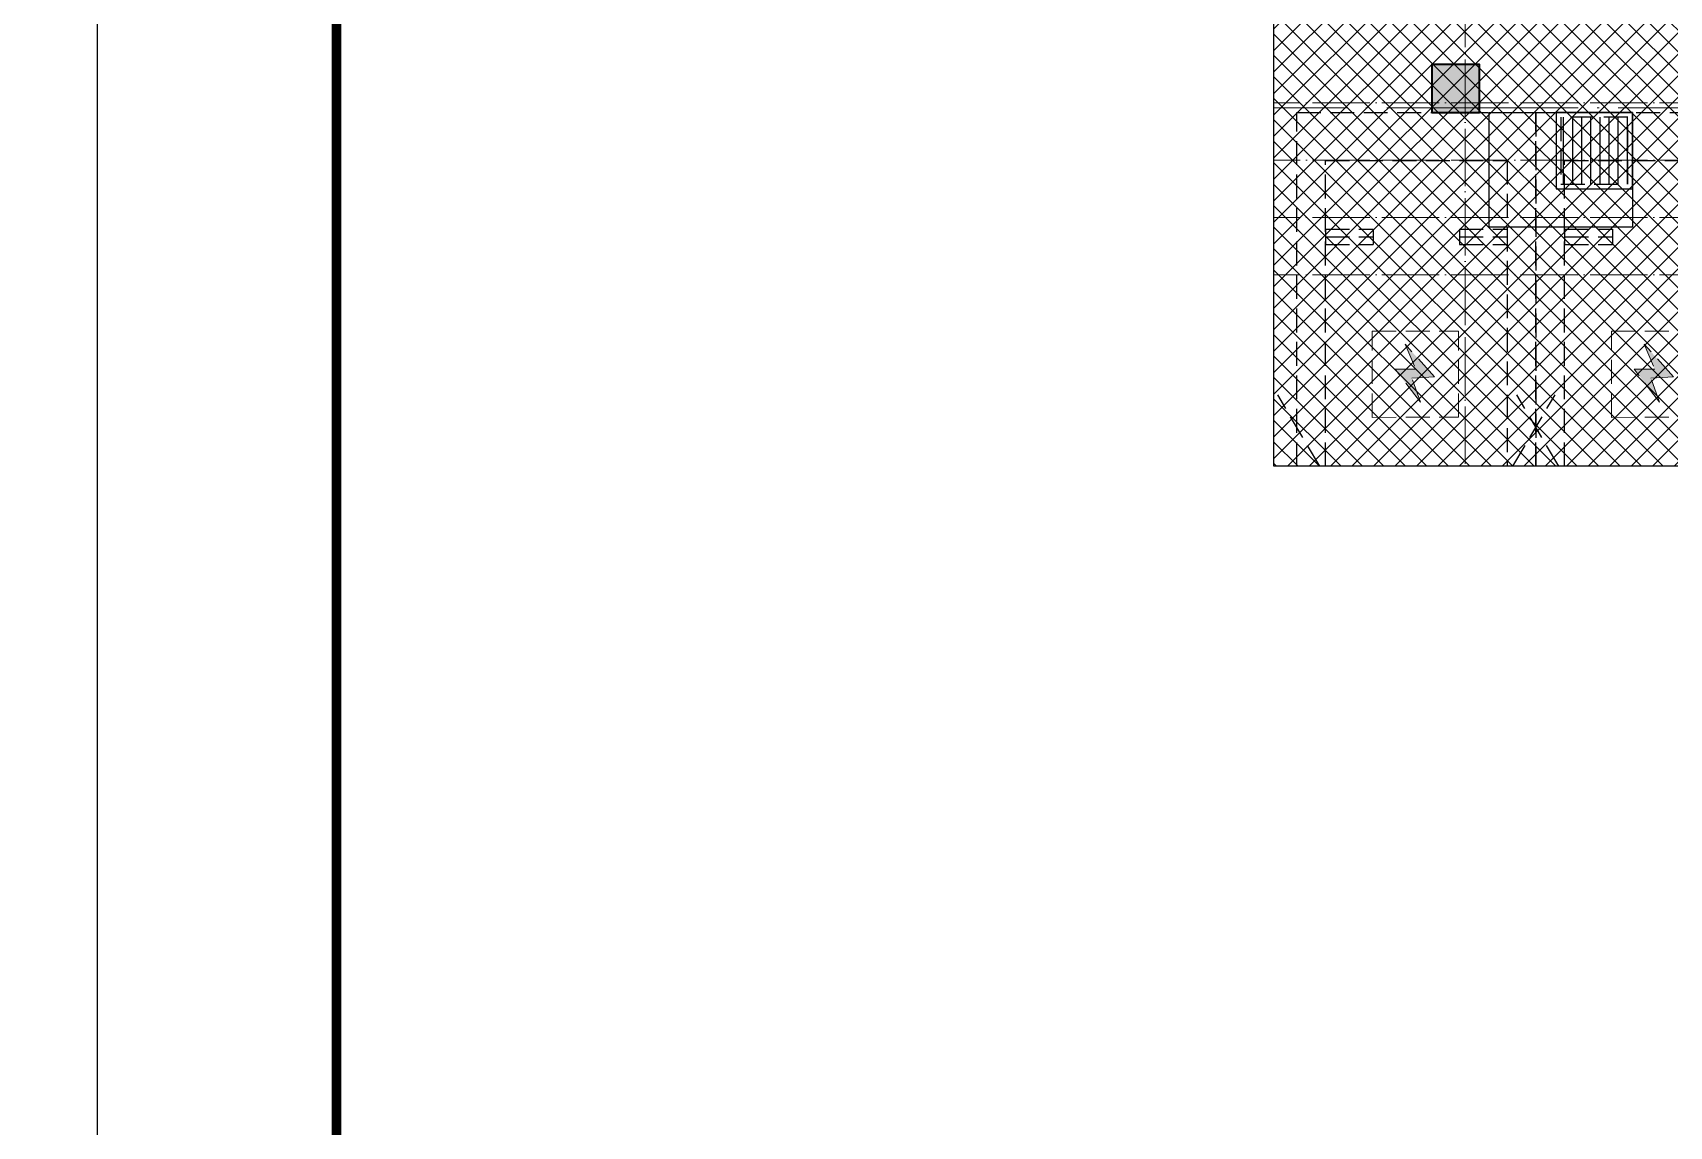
# Model space of a CAD drawing. Extents: x -518115 to 389031, y -231062 to 1628073.
# Drawn here: x -1663 to 15451, y 730730 to 742162 of the extents above; entities that cross this region are included whole.
import ezdxf
from ezdxf.xclip import XClip

# ---------------------------------------------------------------- set-up
doc = ezdxf.new("R2010")
doc.units = 0
doc.header["$LTSCALE"] = 1000
doc.header["$MEASUREMENT"] = 0
doc.header["$XCLIPFRAME"] = 0
for name, pattern in [('5、6、7#楼参照$0$DASH', [0.35, 0.25, -0.1]), ('DASH', [0.35, 0.25, -0.1]), ('DOTE', [2.4200000000000004, 2, -0.2, 0.02, -0.2])]:
    doc.linetypes.add(name, pattern=pattern)
for name, color, linetype in [('0-R集水坑', 191, 'Continuous'), ('HS-A-停车位（标准）', 9, 'Continuous'), ('图框', 140, 'Continuous')]:
    doc.layers.add(name, color=color, linetype=linetype)
for name, color, linetype, lineweight in [('AE-PARKING', 70, '5、6、7#楼参照$0$DASH', 13), ('DOTE', 19, 'DOTE', 9), ('填充', 251, 'Continuous', 5), ('砼柱', 2, 'Continuous', 35)]:
    doc.layers.add(name, color=color, linetype=linetype, lineweight=lineweight)
doc.layers.add('yichutu', color=7, linetype='Continuous', true_color=0xffffff, plot=False)

# ---------------------------------------------------------------- blocks, each defined once
blk = doc.blocks.new('A$C27F3146B')
at = {"layer": '填充'}
h = blk.add_hatch(dxfattribs=at)
h.set_pattern_fill('ANSI37', color=196, scale=100, style=0)
h.set_pattern_definition([(45, (794705.0482087337, -474761.836884725), (-112.2532015133644, 112.2532015133644), []), (135, (794705.0482087337, -474761.836884725), (-112.2532015133644, -112.2532015133644), [])])
h.paths.add_polyline_path([(-78047.84475281695, 55598.90015378612), (-78047.85200551234, 57298.90015371813), (-82397.59764430451, 57298.88886980753), (-82397.57740098215, 55848.72669994313), (-84897.74149149947, 55848.69179927575), (-84897.31819881557, 52948.48577278893), (-86997.40124058141, 52948.49894836586), (-86997.40124164626, 48098.93467437138), (-82247.59509259823, 48098.93467553495), (-82247.59469583607, 47398.67218604649), (-77347.6586801185, 47398.74348848069), (-77347.65639086242, 49448.75700905488), (-76947.70231039904, 49448.5724530851), (-76947.70459957013, 51298.82272938214), (-79397.59098087589, 51298.91482383938), (-79397.58403470763, 55598.9001538108)], flags=16)
h.paths.add_polyline_path([(-95397.5944704545, 60198.66328091751), (-41397.60760291317, 60198.66328091751), (-41397.60760291317, 40698.66328209429), (-95397.5944704545, 40698.66328209429)])
h.paths.add_polyline_path([(-53797.84047504084, 56449.04526330455), (-53797.84153436753, 57347.78367693926), (-58647.13931421598, 57349.5562753409), (-58647.14119221899, 55599.06377967045), (-57397.40287573857, 55599.06377969723), (-57397.54966125952, 51398.92680933018), (-61997.54312509682, 51398.92534992861), (-61997.54097755975, 48098.93429520761), (-57247.5488927199, 48098.93429536722), (-57247.54889756569, 47398.66799896699), (-54547.54889650829, 47398.66799897735), (-54547.5488965119, 49448.67160967493), (-51347.57692765247, 49448.65619971009), (-51347.56376758742, 53748.67191079649), (-51847.51493034093, 53748.65746757895), (-51847.52167625376, 56448.99989374139)], flags=16)
at = {"layer": '填充', "color": 196}
blk.add_lwpolyline([(-95397.5944704545, 60198.66328091751), (-41397.60760291317, 60198.66328091751), (-41397.60760291317, 40698.66328209429), (-95397.5944704545, 40698.66328209429)], close=True, dxfattribs=at)
blk = doc.blocks.new('充电车位')
at = {"layer": 'AE-PARKING', "linetype": 'ByBlock'}
h = blk.add_hatch(color=1, dxfattribs=at)
h.dxf.hatch_style = 1
h.paths.add_polyline_path([(-1007586.192309124, -1042637.750552036), (-1007473.70691881, -1042375.484842397), (-1007689.223537753, -1042375.484842405), (-1007425.007632948, -1042030.478523538), (-1007514.574478829, -1042281.719792634), (-1007278.962196556, -1042297.991757713)])
at = {"layer": 'AE-PARKING', "color": 1}
for p, q in [((-1007928.602682202, -1041872.947363779), (-1007028.602682206, -1041872.947363779)), ((-1007928.602682199, -1041872.947363779), (-1007928.602682201, -1042772.947363771)), ((-1007028.602682203, -1041872.947363779), (-1007028.602682201, -1042772.947363771)), ((-1007928.602682204, -1042772.947363771), (-1007028.602682201, -1042772.947363771))]:
    blk.add_line(p, q, dxfattribs=at)
at = {"layer": 'AE-PARKING', "color": 1, "linetype": 'ByBlock'}
for p, q in [((-1007425.007632948, -1042030.478523538), (-1007689.223537753, -1042375.484842405)), ((-1007425.007632948, -1042030.478523538), (-1007514.574478829, -1042281.719792634)), ((-1007689.223537753, -1042375.484842405), (-1007473.70691881, -1042375.484842397)), ((-1007278.962196556, -1042297.991757713), (-1007586.192309124, -1042637.750552036)), ((-1007586.192309124, -1042637.750552036), (-1007473.70691881, -1042375.484842397)), ((-1007514.574478829, -1042281.719792634), (-1007278.962196556, -1042297.991757713))]:
    blk.add_line(p, q, dxfattribs=at)
blk = doc.blocks.new('A$C25A378E3')
at = {"layer": 'HS-A-停车位（标准）', "linetype": 'DASH'}
for p, q in [((299.9288666398497, 4280.200665866025), (299.9276344913524, 4120.200664976728)), ((299.9288666398497, 4280.200665866025), (799.9285807174165, 4280.00894703425)), ((799.9285807174165, 4280.00894703425), (799.9273485837039, 4120.008946264163)), ((1699.929113851395, 4280.193678615266), (1699.927881702897, 4120.19367778569)), ((1699.929113851395, 4280.193678615266), (2199.928827928961, 4280.001959843212)), ((2199.928827928961, 4280.001959843212), (2199.927595795365, 4120.001958953799)), ((299.9276344913524, 4120.200664976728), (799.9273485837039, 4120.008946264163)), ((299.9282505712472, 4200.200665451237), (799.9279646449722, 4200.00894667895)), ((1699.927881702897, 4120.19367778569), (2199.927595795365, 4120.001958953799)), ((1699.928497782676, 4200.193678200361), (2199.928211856517, 4200.001959428308)), ((300.0205537431175, 1700.046125917463), (-199.9740653929766, 2550.049336581258)), ((2200.020893819514, 1700.035927985562), (2700.026429273654, 2550.032717227354))]:
    blk.add_line(p, q, dxfattribs=at)
for points in [[(1.164153218269348e-10, 5499.999999999884), (2499.999999842257, 5499.971898506512), (2499.938176556607, -0.02810114610474557), (-0.06182328553404659, 3.472669050097466e-07)], [(299.9943796824664, 4999.996627852321), (2199.994379562442, 4999.975270717288), (2199.938176575466, -0.02472896687686443), (299.9381766954903, -0.003371831844560802)]]:
    blk.add_lwpolyline(points, close=True, dxfattribs=at)
blk = doc.blocks.new('TIY8O')
at = {"layer": '0-R集水坑', "linetype": 'DASH'}
h = blk.add_hatch(dxfattribs=at)
h.set_pattern_fill('LINE', color=191, scale=100, angle=-90.00000000000006, style=0)
h.set_pattern_definition([(270, (-235326.6603705898, -492619.8195465856), (95.25, -7.876661409549766e-14), [])])
h.paths.add_polyline_path([(251192.714674465, 63602.66983472076), (251192.7093475896, 62902.669904932), (250492.7095668054, 62902.67580823865), (250492.7161997986, 63602.67580820792)])
at = {"layer": '0-R集水坑', "color": 191, "elevation": 0.4327255357110903}
for points in [[(250442.7090580211, 62452.68549320343), (251942.7090579913, 62452.67601750753), (251942.7166385491, 63652.67601748332), (250442.7166385789, 63652.68549317922)], [(251242.7159861337, 63652.66910502905), (251242.7089670943, 62852.66910505909), (250442.7091281175, 62852.67624693047), (250442.7166384909, 63652.67624689624)]]:
    blk.add_lwpolyline(points, close=True, dxfattribs=at)
at = {"layer": '0-R集水坑', "color": 191, "linetype": 'DASH', "elevation": 0.4327255357110903}
blk.add_lwpolyline([(251192.714674465, 63602.66983472076), (251192.7093475896, 62902.669904932), (250492.7095668054, 62902.67580823865), (250492.7161997986, 63602.67580820792)], close=True, dxfattribs=at)
blk = doc.blocks.new('A$C24B36177')
blk.add_hatch(color=1).paths.add_polyline_path([(-35139.6195074314, -29947.00424090121), (-34639.6195074314, -29947.00424090121), (-34639.6195074314, -29447.00424090121), (-35139.6195074314, -29447.00424090121)])
at = {"layer": '砼柱', "color": 1, "lineweight": 35}
blk.add_lwpolyline([(-35139.6195074314, -29947.00424090121), (-34639.6195074314, -29947.00424090121), (-34639.6195074314, -29447.00424090121), (-35139.6195074314, -29447.00424090121)], close=True, dxfattribs=at)
blk = doc.blocks.new('A$C74D73064')
at = {"color": 3}
blk.add_lwpolyline([(63315.4263196605, 70272.25150029897), (117315.4131872018, 70272.25150029897), (117315.4131872018, 50772.25150147581), (63315.4263196605, 50772.25150147581)], close=True, dxfattribs=at)
at = {"layer": 'DOTE', "color": 5}
blk.add_line((196116.0437006027, 54519.25646164967), (-86385.24772744614, 54519.25646164967), dxfattribs=at)
for name, p in [('A$C24B36177', (100104.7992927884, 84419.25646130543)), ('A$C27F3146B', (158713.020790115, 10073.58821938152))]:
    blk.add_blockref(name, p)
at = {"layer": '0-R集水坑', "xscale": -1}
blk.add_blockref('TIY8O', (317508.1322297162, -9180.418311457499, -0.4327255357110903), dxfattribs=at)
at = {"layer": 'AE-PARKING', "xscale": -1, "rotation": 180.0025062727504}
for p in [(1072318.531689415, -990544.990890187), (1074818.531689415, -990544.990890187)]:
    blk.add_blockref('充电车位', p, dxfattribs=at)
at = {"layer": 'HS-A-停车位（标准）', "linetype": 'DASH', "rotation": 0.000644038787326284}
for p in [(63555.03510113072, 48969.25646199903), (66055.03510113084, 48969.25646199891)]:
    blk.add_blockref('A$C25A378E3', p, dxfattribs=at)
blk = doc.blocks.new('HFHFTHFD')
at = {"layer": 'DOTE', "linetype": 'DOTE', "ltscale": 0.3}
for p, q in [((420616.5787028493, 612948.8100463543), (420616.5787028495, 593448.8100475312)), ((472616.5787020951, 597248.8100389724), (418616.5787028495, 597248.8100389724)), ((472616.5787020951, 596648.8100389723), (418616.5787028495, 596648.8100389723)), ((472616.5787020951, 596048.810047531), (418616.5787028495, 596048.810047531)), ((472616.5787020951, 595448.810047531), (418616.5787028495, 595448.8100475312))]:
    blk.add_line(p, q, dxfattribs=at)
blk = doc.blocks.new('TK')
at = {"layer": '图框'}
blk.add_lwpolyline([(465375.0184975343, 548713.6539831527), (549475.0184975343, 548713.6539831527), (549475.0184975343, 489313.6539831528), (465375.0184975343, 489313.6539831528)], close=True, dxfattribs=at)
blk.add_lwpolyline([(465375.0184975343, 548713.6539831527), (549475.0184975343, 548713.6539831527), (549475.0184975343, 489313.6539831528), (465375.0184975343, 489313.6539831528)], close=True, dxfattribs=at)
at = {"layer": '图框', "const_width": 100}
blk.add_lwpolyline([(548475.0184975343, 490313.6539831528), (548475.0184975343, 547713.6539831527), (467875.0184975343, 547713.6539831527), (467875.0184975343, 490313.6539831528)], close=True, dxfattribs=at)
blk = doc.blocks.new('yct-841-594-84100-59399.9999999999-100-1000.0')
at = {"layer": 'yichutu', "color": 7, "true_color": 0xffffff}
blk.add_lwpolyline([(0, 0), (0, 59399.99999999994), (84100, 59399.99999999994), (84100, 0)], close=True, dxfattribs=at)

msp = doc.modelspace()

# ---------------------------------------------------------------- block references
for name, p in [('TK', (-466360.9056858412, 230351.6795938152)), ('HFHFTHFD', (-407299.9999999775, 144181.0900190733))]:
    msp.add_blockref(name, p)
ref = msp.add_blockref('A$C74D73064', (-51998.8476281052, 686857.6471574006))
XClip(ref).set_block_clipping_path([(63315.4263196605, 50772.25150147575), (117315.41319851839, 70272.25290802709)])
at = {"layer": 'yichutu'}
msp.add_blockref('yct-841-594-84100-59399.9999999999-100-1000.0', (-985.8871883068932, 719665.3335769682), dxfattribs=at)

doc.saveas('drawing.dxf')
